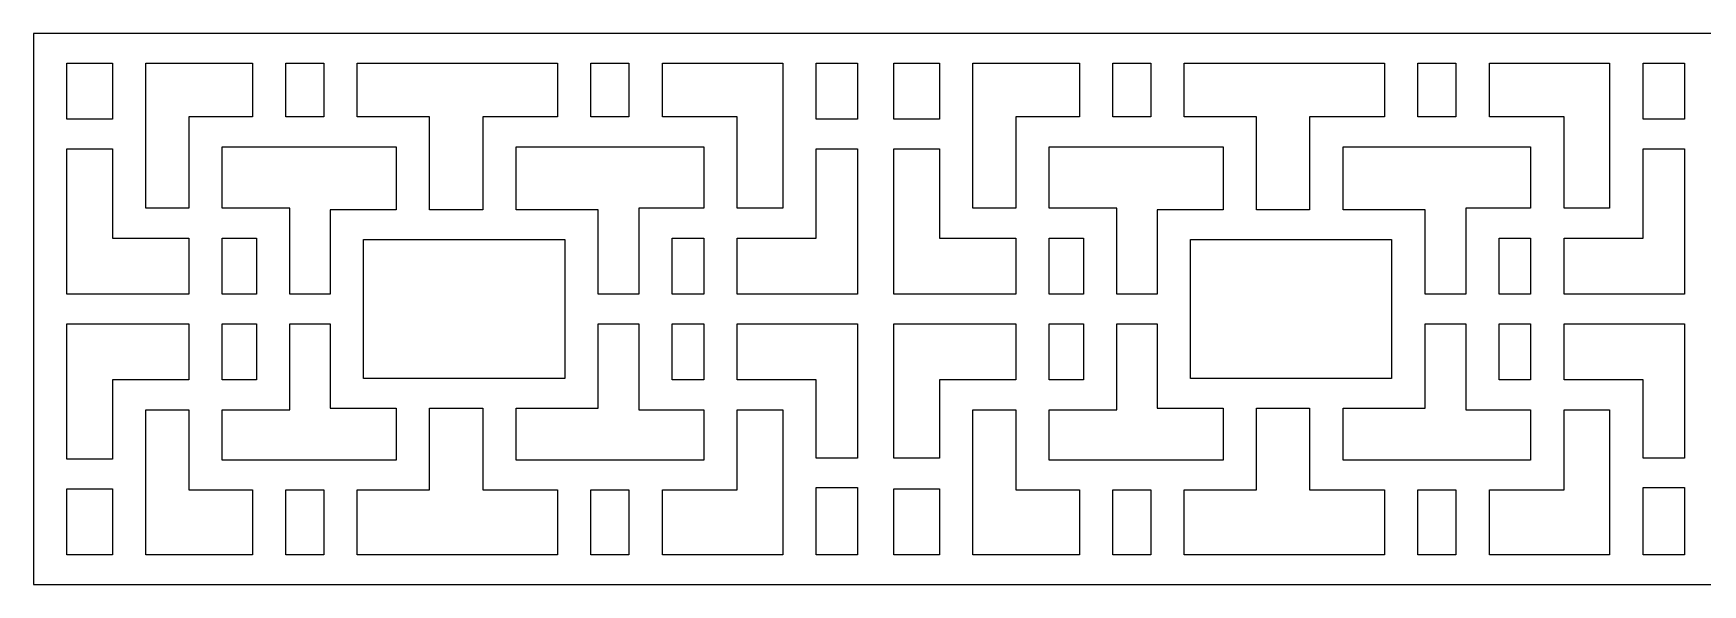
# Model space of a CAD drawing. Header units: centimetres. Extents: x -18.4 to 11.6, y 15.2 to 20.2.
# Drawn here: x -18.45 to -3.44, y 15.22 to 20.17 of the extents above; entities that cross this region are included whole.
import ezdxf

# ---------------------------------------------------------------- set-up
doc = ezdxf.new("R2010")
doc.units = ezdxf.units.CM
doc.header["$MEASUREMENT"] = 0
doc.layers.add('layer 1', color=7, linetype='Continuous')

msp = doc.modelspace()

# ---------------------------------------------------------------- linework, layer by layer
at = {"layer": 'layer 1', "color": 242}
for points, knots in [([(-18.44769, 15.21621), (-18.44769, 15.21621), (-18.44769, 20.16658), (-18.44769, 20.16658), (-18.44769, 20.16658), (-18.44769, 20.16658), (-11.0124, 20.16658), (-11.0124, 20.16658), (-11.0124, 20.16658), (-11.0124, 20.16658), (-10.74386, 20.16658), (-10.74386, 20.16658), (-10.74386, 20.16658), (-10.74386, 20.16658), (-3.57711, 20.16658), (-3.57711, 20.16658), (-3.57711, 20.16658), (-3.57711, 20.16658), (-3.30857, 20.16658), (-3.30857, 20.16658), (-3.30857, 20.16658), (-3.30857, 20.16658), (3.85819, 20.16658), (3.85819, 20.16658), (3.85819, 20.16658), (3.85819, 20.16658), (4.12673, 20.16658), (4.12673, 20.16658), (4.12673, 20.16658), (4.12673, 20.16658), (11.56202, 20.16658), (11.56202, 20.16658), (11.56202, 20.16658), (11.56202, 20.16658), (11.56202, 15.21621), (11.56202, 15.21621), (11.56202, 15.21621), (11.56202, 15.21621), (4.12673, 15.21621), (4.12673, 15.21621), (4.12673, 15.21621), (4.12673, 15.21621), (3.85819, 15.21621), (3.85819, 15.21621), (3.85819, 15.21621), (3.85819, 15.21621), (-3.30857, 15.21621), (-3.30857, 15.21621), (-3.30857, 15.21621), (-3.30857, 15.21621), (-3.57711, 15.21621), (-3.57711, 15.21621), (-3.57711, 15.21621), (-3.57711, 15.21621), (-10.74386, 15.21621), (-10.74386, 15.21621), (-10.74386, 15.21621), (-10.74386, 15.21621), (-11.0124, 15.21621), (-11.0124, 15.21621), (-11.0124, 15.21621), (-11.0124, 15.21621), (-18.44769, 15.21621), (-18.44769, 15.21621)], [0, 0, 0, 0, 0.05882353, 0.05882353, 0.05882353, 0.05882353, 0.11764706, 0.11764706, 0.11764706, 0.11764706, 0.17647059, 0.17647059, 0.17647059, 0.17647059, 0.23529412, 0.23529412, 0.23529412, 0.23529412, 0.29411765, 0.29411765, 0.29411765, 0.29411765, 0.35294118, 0.35294118, 0.35294118, 0.35294118, 0.41176471, 0.41176471, 0.41176471, 0.41176471, 0.47058824, 0.47058824, 0.47058824, 0.47058824, 0.52941176, 0.52941176, 0.52941176, 0.52941176, 0.58823529, 0.58823529, 0.58823529, 0.58823529, 0.64705882, 0.64705882, 0.64705882, 0.64705882, 0.70588235, 0.70588235, 0.70588235, 0.70588235, 0.76470588, 0.76470588, 0.76470588, 0.76470588, 0.82352941, 0.82352941, 0.82352941, 0.82352941, 0.88235294, 0.88235294, 0.88235294, 0.88235294, 1, 1, 1, 1]), ([(-18.14715, 19.39782), (-18.14715, 19.39782), (-17.73623, 19.39782), (-17.73623, 19.39782), (-17.73623, 19.39782), (-17.73623, 19.39782), (-17.73623, 19.89891), (-17.73623, 19.89891), (-17.73623, 19.89891), (-17.73623, 19.89891), (-18.14715, 19.89891), (-18.14715, 19.89891), (-18.14715, 19.89891), (-18.14715, 19.89891), (-18.14715, 19.39782), (-18.14715, 19.39782)], [0, 0, 0, 0, 0.2, 0.2, 0.2, 0.2, 0.4, 0.4, 0.4, 0.4, 0.6, 0.6, 0.6, 0.6, 1, 1, 1, 1]), ([(-17.43569, 19.89891), (-17.43569, 19.89891), (-17.43569, 18.5963), (-17.43569, 18.5963), (-17.43569, 18.5963), (-17.43569, 18.5963), (-17.04988, 18.5963), (-17.04988, 18.5963), (-17.04988, 18.5963), (-17.04988, 18.5963), (-17.04988, 19.41673), (-17.04988, 19.41673), (-17.04988, 19.41673), (-17.04988, 19.41673), (-16.47789, 19.41673), (-16.47789, 19.41673), (-16.47789, 19.41673), (-16.47789, 19.41673), (-16.47789, 19.89891), (-16.47789, 19.89891), (-16.47789, 19.89891), (-16.47789, 19.89891), (-17.43569, 19.89891), (-17.43569, 19.89891)], [0, 0, 0, 0, 0.14285714, 0.14285714, 0.14285714, 0.14285714, 0.28571429, 0.28571429, 0.28571429, 0.28571429, 0.42857143, 0.42857143, 0.42857143, 0.42857143, 0.57142857, 0.57142857, 0.57142857, 0.57142857, 0.71428571, 0.71428571, 0.71428571, 0.71428571, 1, 1, 1, 1]), ([(-16.17736, 19.89891), (-16.17736, 19.89891), (-16.17736, 19.41673), (-16.17736, 19.41673), (-16.17736, 19.41673), (-16.17736, 19.41673), (-15.83589, 19.41673), (-15.83589, 19.41673), (-15.83589, 19.41673), (-15.83589, 19.41673), (-15.83589, 19.89891), (-15.83589, 19.89891), (-15.83589, 19.89891), (-15.83589, 19.89891), (-16.17736, 19.89891), (-16.17736, 19.89891)], [0, 0, 0, 0, 0.2, 0.2, 0.2, 0.2, 0.4, 0.4, 0.4, 0.4, 0.6, 0.6, 0.6, 0.6, 1, 1, 1, 1]), ([(-15.53535, 19.89891), (-15.53535, 19.89891), (-15.53535, 19.41673), (-15.53535, 19.41673), (-15.53535, 19.41673), (-15.53535, 19.41673), (-14.88551, 19.41673), (-14.88551, 19.41673), (-14.88551, 19.41673), (-14.88551, 19.41673), (-14.88551, 18.58227), (-14.88551, 18.58227), (-14.88551, 18.58227), (-14.88551, 18.58227), (-14.40775, 18.58227), (-14.40775, 18.58227), (-14.40775, 18.58227), (-14.40775, 18.58227), (-14.40775, 19.41673), (-14.40775, 19.41673), (-14.40775, 19.41673), (-14.40775, 19.41673), (-13.73477, 19.41673), (-13.73477, 19.41673), (-13.73477, 19.41673), (-13.73477, 19.41673), (-13.73477, 19.89891), (-13.73477, 19.89891), (-13.73477, 19.89891), (-13.73477, 19.89891), (-15.53535, 19.89891), (-15.53535, 19.89891)], [0, 0, 0, 0, 0.11111111, 0.11111111, 0.11111111, 0.11111111, 0.22222222, 0.22222222, 0.22222222, 0.22222222, 0.33333333, 0.33333333, 0.33333333, 0.33333333, 0.44444444, 0.44444444, 0.44444444, 0.44444444, 0.55555556, 0.55555556, 0.55555556, 0.55555556, 0.66666667, 0.66666667, 0.66666667, 0.66666667, 0.77777778, 0.77777778, 0.77777778, 0.77777778, 1, 1, 1, 1]), ([(-13.43423, 19.89891), (-13.43423, 19.89891), (-13.43423, 19.41673), (-13.43423, 19.41673), (-13.43423, 19.41673), (-13.43423, 19.41673), (-13.09276, 19.41673), (-13.09276, 19.41673), (-13.09276, 19.41673), (-13.09276, 19.41673), (-13.09276, 19.89891), (-13.09276, 19.89891), (-13.09276, 19.89891), (-13.09276, 19.89891), (-13.43423, 19.89891), (-13.43423, 19.89891)], [0, 0, 0, 0, 0.2, 0.2, 0.2, 0.2, 0.4, 0.4, 0.4, 0.4, 0.6, 0.6, 0.6, 0.6, 1, 1, 1, 1]), ([(-12.79223, 19.89891), (-12.79223, 19.89891), (-12.79223, 19.41673), (-12.79223, 19.41673), (-12.79223, 19.41673), (-12.79223, 19.41673), (-12.12049, 19.41673), (-12.12049, 19.41673), (-12.12049, 19.41673), (-12.12049, 19.41673), (-12.12049, 18.5963), (-12.12049, 18.5963), (-12.12049, 18.5963), (-12.12049, 18.5963), (-11.71039, 18.5963), (-11.71039, 18.5963), (-11.71039, 18.5963), (-11.71039, 18.5963), (-11.71039, 19.89891), (-11.71039, 19.89891), (-11.71039, 19.89891), (-11.71039, 19.89891), (-12.79223, 19.89891), (-12.79223, 19.89891)], [0, 0, 0, 0, 0.14285714, 0.14285714, 0.14285714, 0.14285714, 0.28571429, 0.28571429, 0.28571429, 0.28571429, 0.42857143, 0.42857143, 0.42857143, 0.42857143, 0.57142857, 0.57142857, 0.57142857, 0.57142857, 0.71428571, 0.71428571, 0.71428571, 0.71428571, 1, 1, 1, 1]), ([(-11.40985, 19.39552), (-11.40985, 19.39552), (-11.03727, 19.39552), (-11.03727, 19.39552), (-11.03727, 19.39552), (-11.03727, 19.39552), (-11.03727, 19.89891), (-11.03727, 19.89891), (-11.03727, 19.89891), (-11.03727, 19.89891), (-11.40985, 19.89891), (-11.40985, 19.89891), (-11.40985, 19.89891), (-11.40985, 19.89891), (-11.40985, 19.39552), (-11.40985, 19.39552)], [0, 0, 0, 0, 0.2, 0.2, 0.2, 0.2, 0.4, 0.4, 0.4, 0.4, 0.6, 0.6, 0.6, 0.6, 1, 1, 1, 1]), ([(-10.71186, 19.39782), (-10.71186, 19.39782), (-10.30093, 19.39782), (-10.30093, 19.39782), (-10.30093, 19.39782), (-10.30093, 19.39782), (-10.30093, 19.89891), (-10.30093, 19.89891), (-10.30093, 19.89891), (-10.30093, 19.89891), (-10.71186, 19.89891), (-10.71186, 19.89891), (-10.71186, 19.89891), (-10.71186, 19.89891), (-10.71186, 19.39782), (-10.71186, 19.39782)], [0, 0, 0, 0, 0.2, 0.2, 0.2, 0.2, 0.4, 0.4, 0.4, 0.4, 0.6, 0.6, 0.6, 0.6, 1, 1, 1, 1]), ([(-10.0004, 19.89891), (-10.0004, 19.89891), (-10.0004, 18.5963), (-10.0004, 18.5963), (-10.0004, 18.5963), (-10.0004, 18.5963), (-9.61459, 18.5963), (-9.61459, 18.5963), (-9.61459, 18.5963), (-9.61459, 18.5963), (-9.61459, 19.41673), (-9.61459, 19.41673), (-9.61459, 19.41673), (-9.61459, 19.41673), (-9.0426, 19.41673), (-9.0426, 19.41673), (-9.0426, 19.41673), (-9.0426, 19.41673), (-9.0426, 19.89891), (-9.0426, 19.89891), (-9.0426, 19.89891), (-9.0426, 19.89891), (-10.0004, 19.89891), (-10.0004, 19.89891)], [0, 0, 0, 0, 0.14285714, 0.14285714, 0.14285714, 0.14285714, 0.28571429, 0.28571429, 0.28571429, 0.28571429, 0.42857143, 0.42857143, 0.42857143, 0.42857143, 0.57142857, 0.57142857, 0.57142857, 0.57142857, 0.71428571, 0.71428571, 0.71428571, 0.71428571, 1, 1, 1, 1]), ([(-8.74207, 19.89891), (-8.74207, 19.89891), (-8.74207, 19.41673), (-8.74207, 19.41673), (-8.74207, 19.41673), (-8.74207, 19.41673), (-8.4006, 19.41673), (-8.4006, 19.41673), (-8.4006, 19.41673), (-8.4006, 19.41673), (-8.4006, 19.89891), (-8.4006, 19.89891), (-8.4006, 19.89891), (-8.4006, 19.89891), (-8.74207, 19.89891), (-8.74207, 19.89891)], [0, 0, 0, 0, 0.2, 0.2, 0.2, 0.2, 0.4, 0.4, 0.4, 0.4, 0.6, 0.6, 0.6, 0.6, 1, 1, 1, 1]), ([(-8.10006, 19.89891), (-8.10006, 19.89891), (-8.10006, 19.41673), (-8.10006, 19.41673), (-8.10006, 19.41673), (-8.10006, 19.41673), (-7.45022, 19.41673), (-7.45022, 19.41673), (-7.45022, 19.41673), (-7.45022, 19.41673), (-7.45022, 18.58227), (-7.45022, 18.58227), (-7.45022, 18.58227), (-7.45022, 18.58227), (-6.97246, 18.58227), (-6.97246, 18.58227), (-6.97246, 18.58227), (-6.97246, 18.58227), (-6.97246, 19.41673), (-6.97246, 19.41673), (-6.97246, 19.41673), (-6.97246, 19.41673), (-6.29948, 19.41673), (-6.29948, 19.41673), (-6.29948, 19.41673), (-6.29948, 19.41673), (-6.29948, 19.89891), (-6.29948, 19.89891), (-6.29948, 19.89891), (-6.29948, 19.89891), (-8.10006, 19.89891), (-8.10006, 19.89891)], [0, 0, 0, 0, 0.11111111, 0.11111111, 0.11111111, 0.11111111, 0.22222222, 0.22222222, 0.22222222, 0.22222222, 0.33333333, 0.33333333, 0.33333333, 0.33333333, 0.44444444, 0.44444444, 0.44444444, 0.44444444, 0.55555556, 0.55555556, 0.55555556, 0.55555556, 0.66666667, 0.66666667, 0.66666667, 0.66666667, 0.77777778, 0.77777778, 0.77777778, 0.77777778, 1, 1, 1, 1]), ([(-5.99894, 19.89891), (-5.99894, 19.89891), (-5.99894, 19.41673), (-5.99894, 19.41673), (-5.99894, 19.41673), (-5.99894, 19.41673), (-5.65747, 19.41673), (-5.65747, 19.41673), (-5.65747, 19.41673), (-5.65747, 19.41673), (-5.65747, 19.89891), (-5.65747, 19.89891), (-5.65747, 19.89891), (-5.65747, 19.89891), (-5.99894, 19.89891), (-5.99894, 19.89891)], [0, 0, 0, 0, 0.2, 0.2, 0.2, 0.2, 0.4, 0.4, 0.4, 0.4, 0.6, 0.6, 0.6, 0.6, 1, 1, 1, 1]), ([(-5.35694, 19.89891), (-5.35694, 19.89891), (-5.35694, 19.41673), (-5.35694, 19.41673), (-5.35694, 19.41673), (-5.35694, 19.41673), (-4.6852, 19.41673), (-4.6852, 19.41673), (-4.6852, 19.41673), (-4.6852, 19.41673), (-4.6852, 18.5963), (-4.6852, 18.5963), (-4.6852, 18.5963), (-4.6852, 18.5963), (-4.27509, 18.5963), (-4.27509, 18.5963), (-4.27509, 18.5963), (-4.27509, 18.5963), (-4.27509, 19.89891), (-4.27509, 19.89891), (-4.27509, 19.89891), (-4.27509, 19.89891), (-5.35694, 19.89891), (-5.35694, 19.89891)], [0, 0, 0, 0, 0.14285714, 0.14285714, 0.14285714, 0.14285714, 0.28571429, 0.28571429, 0.28571429, 0.28571429, 0.42857143, 0.42857143, 0.42857143, 0.42857143, 0.57142857, 0.57142857, 0.57142857, 0.57142857, 0.71428571, 0.71428571, 0.71428571, 0.71428571, 1, 1, 1, 1]), ([(-3.97456, 19.39552), (-3.97456, 19.39552), (-3.60198, 19.39552), (-3.60198, 19.39552), (-3.60198, 19.39552), (-3.60198, 19.39552), (-3.60198, 19.89891), (-3.60198, 19.89891), (-3.60198, 19.89891), (-3.60198, 19.89891), (-3.97456, 19.89891), (-3.97456, 19.89891), (-3.97456, 19.89891), (-3.97456, 19.89891), (-3.97456, 19.39552), (-3.97456, 19.39552)], [0, 0, 0, 0, 0.2, 0.2, 0.2, 0.2, 0.4, 0.4, 0.4, 0.4, 0.6, 0.6, 0.6, 0.6, 1, 1, 1, 1]), ([(-18.14715, 17.82522), (-18.14715, 17.82522), (-17.04988, 17.82522), (-17.04988, 17.82522), (-17.04988, 17.82522), (-17.04988, 17.82522), (-17.04988, 18.32863), (-17.04988, 18.32863), (-17.04988, 18.32863), (-17.04988, 18.32863), (-17.73623, 18.32863), (-17.73623, 18.32863), (-17.73623, 18.32863), (-17.73623, 18.32863), (-17.73623, 19.13015), (-17.73623, 19.13015), (-17.73623, 19.13015), (-17.73623, 19.13015), (-18.14715, 19.13015), (-18.14715, 19.13015), (-18.14715, 19.13015), (-18.14715, 19.13015), (-18.14715, 17.82522), (-18.14715, 17.82522)], [0, 0, 0, 0, 0.14285714, 0.14285714, 0.14285714, 0.14285714, 0.28571429, 0.28571429, 0.28571429, 0.28571429, 0.42857143, 0.42857143, 0.42857143, 0.42857143, 0.57142857, 0.57142857, 0.57142857, 0.57142857, 0.71428571, 0.71428571, 0.71428571, 0.71428571, 1, 1, 1, 1]), ([(-16.74934, 18.5963), (-16.74934, 18.5963), (-16.1411, 18.5963), (-16.1411, 18.5963), (-16.1411, 18.5963), (-16.1411, 18.5963), (-16.1411, 17.82522), (-16.1411, 17.82522), (-16.1411, 17.82522), (-16.1411, 17.82522), (-15.78001, 17.82522), (-15.78001, 17.82522), (-15.78001, 17.82522), (-15.78001, 17.82522), (-15.78001, 18.58227), (-15.78001, 18.58227), (-15.78001, 18.58227), (-15.78001, 18.58227), (-15.18605, 18.58227), (-15.18605, 18.58227), (-15.18605, 18.58227), (-15.18605, 18.58227), (-15.18605, 19.14906), (-15.18605, 19.14906), (-15.18605, 19.14906), (-15.18605, 19.14906), (-16.74934, 19.14906), (-16.74934, 19.14906), (-16.74934, 19.14906), (-16.74934, 19.14906), (-16.74934, 18.5963), (-16.74934, 18.5963)], [0, 0, 0, 0, 0.11111111, 0.11111111, 0.11111111, 0.11111111, 0.22222222, 0.22222222, 0.22222222, 0.22222222, 0.33333333, 0.33333333, 0.33333333, 0.33333333, 0.44444444, 0.44444444, 0.44444444, 0.44444444, 0.55555556, 0.55555556, 0.55555556, 0.55555556, 0.66666667, 0.66666667, 0.66666667, 0.66666667, 0.77777778, 0.77777778, 0.77777778, 0.77777778, 1, 1, 1, 1]), ([(-13.36987, 17.82522), (-13.36987, 17.82522), (-13.00498, 17.82522), (-13.00498, 17.82522), (-13.00498, 17.82522), (-13.00498, 17.82522), (-13.00498, 18.5963), (-13.00498, 18.5963), (-13.00498, 18.5963), (-13.00498, 18.5963), (-12.42103, 18.5963), (-12.42103, 18.5963), (-12.42103, 18.5963), (-12.42103, 18.5963), (-12.42103, 19.14906), (-12.42103, 19.14906), (-12.42103, 19.14906), (-12.42103, 19.14906), (-14.10721, 19.14906), (-14.10721, 19.14906), (-14.10721, 19.14906), (-14.10721, 19.14906), (-14.10721, 18.58227), (-14.10721, 18.58227), (-14.10721, 18.58227), (-14.10721, 18.58227), (-13.36987, 18.58227), (-13.36987, 18.58227), (-13.36987, 18.58227), (-13.36987, 18.58227), (-13.36987, 17.82522), (-13.36987, 17.82522)], [0, 0, 0, 0, 0.11111111, 0.11111111, 0.11111111, 0.11111111, 0.22222222, 0.22222222, 0.22222222, 0.22222222, 0.33333333, 0.33333333, 0.33333333, 0.33333333, 0.44444444, 0.44444444, 0.44444444, 0.44444444, 0.55555556, 0.55555556, 0.55555556, 0.55555556, 0.66666667, 0.66666667, 0.66666667, 0.66666667, 0.77777778, 0.77777778, 0.77777778, 0.77777778, 1, 1, 1, 1]), ([(-11.03727, 19.12998), (-11.03727, 19.12998), (-11.40985, 19.12998), (-11.40985, 19.12998), (-11.40985, 19.12998), (-11.40985, 19.12998), (-11.40985, 18.32863), (-11.40985, 18.32863), (-11.40985, 18.32863), (-11.40985, 18.32863), (-12.12049, 18.32863), (-12.12049, 18.32863), (-12.12049, 18.32863), (-12.12049, 18.32863), (-12.12049, 17.82522), (-12.12049, 17.82522), (-12.12049, 17.82522), (-12.12049, 17.82522), (-11.15612, 17.82522), (-11.15612, 17.82522), (-11.15612, 17.82522), (-11.15612, 17.82522), (-11.03727, 17.82522), (-11.03727, 17.82522), (-11.03727, 17.82522), (-11.03727, 17.82522), (-11.03727, 19.12998), (-11.03727, 19.12998)], [0, 0, 0, 0, 0.125, 0.125, 0.125, 0.125, 0.25, 0.25, 0.25, 0.25, 0.375, 0.375, 0.375, 0.375, 0.5, 0.5, 0.5, 0.5, 0.625, 0.625, 0.625, 0.625, 0.75, 0.75, 0.75, 0.75, 1, 1, 1, 1]), ([(-10.30093, 19.12998), (-10.30093, 19.12998), (-10.71186, 19.12998), (-10.71186, 19.12998), (-10.71186, 19.12998), (-10.71186, 19.12998), (-10.71186, 17.82522), (-10.71186, 17.82522), (-10.71186, 17.82522), (-10.71186, 17.82522), (-9.61459, 17.82522), (-9.61459, 17.82522), (-9.61459, 17.82522), (-9.61459, 17.82522), (-9.61459, 18.32863), (-9.61459, 18.32863), (-9.61459, 18.32863), (-9.61459, 18.32863), (-10.30093, 18.32863), (-10.30093, 18.32863), (-10.30093, 18.32863), (-10.30093, 18.32863), (-10.30093, 19.12998), (-10.30093, 19.12998)], [0, 0, 0, 0, 0.14285714, 0.14285714, 0.14285714, 0.14285714, 0.28571429, 0.28571429, 0.28571429, 0.28571429, 0.42857143, 0.42857143, 0.42857143, 0.42857143, 0.57142857, 0.57142857, 0.57142857, 0.57142857, 0.71428571, 0.71428571, 0.71428571, 0.71428571, 1, 1, 1, 1]), ([(-9.31405, 18.5963), (-9.31405, 18.5963), (-8.70581, 18.5963), (-8.70581, 18.5963), (-8.70581, 18.5963), (-8.70581, 18.5963), (-8.70581, 17.82522), (-8.70581, 17.82522), (-8.70581, 17.82522), (-8.70581, 17.82522), (-8.34472, 17.82522), (-8.34472, 17.82522), (-8.34472, 17.82522), (-8.34472, 17.82522), (-8.34472, 18.58227), (-8.34472, 18.58227), (-8.34472, 18.58227), (-8.34472, 18.58227), (-7.75076, 18.58227), (-7.75076, 18.58227), (-7.75076, 18.58227), (-7.75076, 18.58227), (-7.75076, 19.14906), (-7.75076, 19.14906), (-7.75076, 19.14906), (-7.75076, 19.14906), (-9.31405, 19.14906), (-9.31405, 19.14906), (-9.31405, 19.14906), (-9.31405, 19.14906), (-9.31405, 18.5963), (-9.31405, 18.5963)], [0, 0, 0, 0, 0.11111111, 0.11111111, 0.11111111, 0.11111111, 0.22222222, 0.22222222, 0.22222222, 0.22222222, 0.33333333, 0.33333333, 0.33333333, 0.33333333, 0.44444444, 0.44444444, 0.44444444, 0.44444444, 0.55555556, 0.55555556, 0.55555556, 0.55555556, 0.66666667, 0.66666667, 0.66666667, 0.66666667, 0.77777778, 0.77777778, 0.77777778, 0.77777778, 1, 1, 1, 1]), ([(-5.93458, 17.82522), (-5.93458, 17.82522), (-5.56968, 17.82522), (-5.56968, 17.82522), (-5.56968, 17.82522), (-5.56968, 17.82522), (-5.56968, 18.5963), (-5.56968, 18.5963), (-5.56968, 18.5963), (-5.56968, 18.5963), (-4.98574, 18.5963), (-4.98574, 18.5963), (-4.98574, 18.5963), (-4.98574, 18.5963), (-4.98574, 19.14906), (-4.98574, 19.14906), (-4.98574, 19.14906), (-4.98574, 19.14906), (-6.67192, 19.14906), (-6.67192, 19.14906), (-6.67192, 19.14906), (-6.67192, 19.14906), (-6.67192, 18.58227), (-6.67192, 18.58227), (-6.67192, 18.58227), (-6.67192, 18.58227), (-5.93458, 18.58227), (-5.93458, 18.58227), (-5.93458, 18.58227), (-5.93458, 18.58227), (-5.93458, 17.82522), (-5.93458, 17.82522)], [0, 0, 0, 0, 0.11111111, 0.11111111, 0.11111111, 0.11111111, 0.22222222, 0.22222222, 0.22222222, 0.22222222, 0.33333333, 0.33333333, 0.33333333, 0.33333333, 0.44444444, 0.44444444, 0.44444444, 0.44444444, 0.55555556, 0.55555556, 0.55555556, 0.55555556, 0.66666667, 0.66666667, 0.66666667, 0.66666667, 0.77777778, 0.77777778, 0.77777778, 0.77777778, 1, 1, 1, 1]), ([(-3.60198, 19.12998), (-3.60198, 19.12998), (-3.97456, 19.12998), (-3.97456, 19.12998), (-3.97456, 19.12998), (-3.97456, 19.12998), (-3.97456, 18.32863), (-3.97456, 18.32863), (-3.97456, 18.32863), (-3.97456, 18.32863), (-4.6852, 18.32863), (-4.6852, 18.32863), (-4.6852, 18.32863), (-4.6852, 18.32863), (-4.6852, 17.82522), (-4.6852, 17.82522), (-4.6852, 17.82522), (-4.6852, 17.82522), (-3.72083, 17.82522), (-3.72083, 17.82522), (-3.72083, 17.82522), (-3.72083, 17.82522), (-3.60198, 17.82522), (-3.60198, 17.82522), (-3.60198, 17.82522), (-3.60198, 17.82522), (-3.60198, 19.12998), (-3.60198, 19.12998)], [0, 0, 0, 0, 0.125, 0.125, 0.125, 0.125, 0.25, 0.25, 0.25, 0.25, 0.375, 0.375, 0.375, 0.375, 0.5, 0.5, 0.5, 0.5, 0.625, 0.625, 0.625, 0.625, 0.75, 0.75, 0.75, 0.75, 1, 1, 1, 1]), ([(-16.74934, 17.82522), (-16.74934, 17.82522), (-16.44164, 17.82522), (-16.44164, 17.82522), (-16.44164, 17.82522), (-16.44164, 17.82522), (-16.44164, 18.32863), (-16.44164, 18.32863), (-16.44164, 18.32863), (-16.44164, 18.32863), (-16.74934, 18.32863), (-16.74934, 18.32863), (-16.74934, 18.32863), (-16.74934, 18.32863), (-16.74934, 17.82522), (-16.74934, 17.82522)], [0, 0, 0, 0, 0.2, 0.2, 0.2, 0.2, 0.4, 0.4, 0.4, 0.4, 0.6, 0.6, 0.6, 0.6, 1, 1, 1, 1]), ([(-13.67041, 17.0682), (-13.67041, 17.0682), (-13.67041, 18.31459), (-13.67041, 18.31459), (-13.67041, 18.31459), (-13.67041, 18.31459), (-15.47948, 18.31459), (-15.47948, 18.31459), (-15.47948, 18.31459), (-15.47948, 18.31459), (-15.47948, 17.0682), (-15.47948, 17.0682), (-15.47948, 17.0682), (-15.47948, 17.0682), (-13.67041, 17.0682), (-13.67041, 17.0682)], [0, 0, 0, 0, 0.2, 0.2, 0.2, 0.2, 0.4, 0.4, 0.4, 0.4, 0.6, 0.6, 0.6, 0.6, 1, 1, 1, 1]), ([(-12.70444, 17.82522), (-12.70444, 17.82522), (-12.42103, 17.82522), (-12.42103, 17.82522), (-12.42103, 17.82522), (-12.42103, 17.82522), (-12.42103, 18.32863), (-12.42103, 18.32863), (-12.42103, 18.32863), (-12.42103, 18.32863), (-12.70444, 18.32863), (-12.70444, 18.32863), (-12.70444, 18.32863), (-12.70444, 18.32863), (-12.70444, 17.82522), (-12.70444, 17.82522)], [0, 0, 0, 0, 0.2, 0.2, 0.2, 0.2, 0.4, 0.4, 0.4, 0.4, 0.6, 0.6, 0.6, 0.6, 1, 1, 1, 1]), ([(-9.31405, 17.82522), (-9.31405, 17.82522), (-9.00634, 17.82522), (-9.00634, 17.82522), (-9.00634, 17.82522), (-9.00634, 17.82522), (-9.00634, 18.32863), (-9.00634, 18.32863), (-9.00634, 18.32863), (-9.00634, 18.32863), (-9.31405, 18.32863), (-9.31405, 18.32863), (-9.31405, 18.32863), (-9.31405, 18.32863), (-9.31405, 17.82522), (-9.31405, 17.82522)], [0, 0, 0, 0, 0.2, 0.2, 0.2, 0.2, 0.4, 0.4, 0.4, 0.4, 0.6, 0.6, 0.6, 0.6, 1, 1, 1, 1]), ([(-6.23512, 17.0682), (-6.23512, 17.0682), (-6.23512, 18.31459), (-6.23512, 18.31459), (-6.23512, 18.31459), (-6.23512, 18.31459), (-8.04419, 18.31459), (-8.04419, 18.31459), (-8.04419, 18.31459), (-8.04419, 18.31459), (-8.04419, 17.0682), (-8.04419, 17.0682), (-8.04419, 17.0682), (-8.04419, 17.0682), (-6.23512, 17.0682), (-6.23512, 17.0682)], [0, 0, 0, 0, 0.2, 0.2, 0.2, 0.2, 0.4, 0.4, 0.4, 0.4, 0.6, 0.6, 0.6, 0.6, 1, 1, 1, 1]), ([(-5.26914, 17.82522), (-5.26914, 17.82522), (-4.98574, 17.82522), (-4.98574, 17.82522), (-4.98574, 17.82522), (-4.98574, 17.82522), (-4.98574, 18.32863), (-4.98574, 18.32863), (-4.98574, 18.32863), (-4.98574, 18.32863), (-5.26914, 18.32863), (-5.26914, 18.32863), (-5.26914, 18.32863), (-5.26914, 18.32863), (-5.26914, 17.82522), (-5.26914, 17.82522)], [0, 0, 0, 0, 0.2, 0.2, 0.2, 0.2, 0.4, 0.4, 0.4, 0.4, 0.6, 0.6, 0.6, 0.6, 1, 1, 1, 1]), ([(-18.14715, 16.3439), (-18.14715, 16.3439), (-17.73623, 16.3439), (-17.73623, 16.3439), (-17.73623, 16.3439), (-17.73623, 16.3439), (-17.73623, 17.05416), (-17.73623, 17.05416), (-17.73623, 17.05416), (-17.73623, 17.05416), (-17.04988, 17.05416), (-17.04988, 17.05416), (-17.04988, 17.05416), (-17.04988, 17.05416), (-17.04988, 17.55755), (-17.04988, 17.55755), (-17.04988, 17.55755), (-17.04988, 17.55755), (-18.14715, 17.55755), (-18.14715, 17.55755), (-18.14715, 17.55755), (-18.14715, 17.55755), (-18.14715, 16.3439), (-18.14715, 16.3439)], [0, 0, 0, 0, 0.14285714, 0.14285714, 0.14285714, 0.14285714, 0.28571429, 0.28571429, 0.28571429, 0.28571429, 0.42857143, 0.42857143, 0.42857143, 0.42857143, 0.57142857, 0.57142857, 0.57142857, 0.57142857, 0.71428571, 0.71428571, 0.71428571, 0.71428571, 1, 1, 1, 1]), ([(-16.74934, 17.05416), (-16.74934, 17.05416), (-16.44164, 17.05416), (-16.44164, 17.05416), (-16.44164, 17.05416), (-16.44164, 17.05416), (-16.44164, 17.55755), (-16.44164, 17.55755), (-16.44164, 17.55755), (-16.44164, 17.55755), (-16.74934, 17.55755), (-16.74934, 17.55755), (-16.74934, 17.55755), (-16.74934, 17.55755), (-16.74934, 17.05416), (-16.74934, 17.05416)], [0, 0, 0, 0, 0.2, 0.2, 0.2, 0.2, 0.4, 0.4, 0.4, 0.4, 0.6, 0.6, 0.6, 0.6, 1, 1, 1, 1]), ([(-15.18605, 16.80052), (-15.18605, 16.80052), (-15.78001, 16.80052), (-15.78001, 16.80052), (-15.78001, 16.80052), (-15.78001, 16.80052), (-15.78001, 17.55755), (-15.78001, 17.55755), (-15.78001, 17.55755), (-15.78001, 17.55755), (-16.1411, 17.55755), (-16.1411, 17.55755), (-16.1411, 17.55755), (-16.1411, 17.55755), (-16.1411, 16.78649), (-16.1411, 16.78649), (-16.1411, 16.78649), (-16.1411, 16.78649), (-16.74934, 16.78649), (-16.74934, 16.78649), (-16.74934, 16.78649), (-16.74934, 16.78649), (-16.74934, 16.33387), (-16.74934, 16.33387), (-16.74934, 16.33387), (-16.74934, 16.33387), (-15.18605, 16.33387), (-15.18605, 16.33387), (-15.18605, 16.33387), (-15.18605, 16.33387), (-15.18605, 16.80052), (-15.18605, 16.80052)], [0, 0, 0, 0, 0.11111111, 0.11111111, 0.11111111, 0.11111111, 0.22222222, 0.22222222, 0.22222222, 0.22222222, 0.33333333, 0.33333333, 0.33333333, 0.33333333, 0.44444444, 0.44444444, 0.44444444, 0.44444444, 0.55555556, 0.55555556, 0.55555556, 0.55555556, 0.66666667, 0.66666667, 0.66666667, 0.66666667, 0.77777778, 0.77777778, 0.77777778, 0.77777778, 1, 1, 1, 1]), ([(-13.00498, 17.55755), (-13.00498, 17.55755), (-13.36987, 17.55755), (-13.36987, 17.55755), (-13.36987, 17.55755), (-13.36987, 17.55755), (-13.36987, 16.80052), (-13.36987, 16.80052), (-13.36987, 16.80052), (-13.36987, 16.80052), (-14.10721, 16.80052), (-14.10721, 16.80052), (-14.10721, 16.80052), (-14.10721, 16.80052), (-14.10721, 16.33387), (-14.10721, 16.33387), (-14.10721, 16.33387), (-14.10721, 16.33387), (-12.42103, 16.33387), (-12.42103, 16.33387), (-12.42103, 16.33387), (-12.42103, 16.33387), (-12.42103, 16.78649), (-12.42103, 16.78649), (-12.42103, 16.78649), (-12.42103, 16.78649), (-13.00498, 16.78649), (-13.00498, 16.78649), (-13.00498, 16.78649), (-13.00498, 16.78649), (-13.00498, 17.55755), (-13.00498, 17.55755)], [0, 0, 0, 0, 0.11111111, 0.11111111, 0.11111111, 0.11111111, 0.22222222, 0.22222222, 0.22222222, 0.22222222, 0.33333333, 0.33333333, 0.33333333, 0.33333333, 0.44444444, 0.44444444, 0.44444444, 0.44444444, 0.55555556, 0.55555556, 0.55555556, 0.55555556, 0.66666667, 0.66666667, 0.66666667, 0.66666667, 0.77777778, 0.77777778, 0.77777778, 0.77777778, 1, 1, 1, 1]), ([(-12.42103, 17.55755), (-12.42103, 17.55755), (-12.70444, 17.55755), (-12.70444, 17.55755), (-12.70444, 17.55755), (-12.70444, 17.55755), (-12.70444, 17.05416), (-12.70444, 17.05416), (-12.70444, 17.05416), (-12.70444, 17.05416), (-12.42103, 17.05416), (-12.42103, 17.05416), (-12.42103, 17.05416), (-12.42103, 17.05416), (-12.42103, 17.55755), (-12.42103, 17.55755)], [0, 0, 0, 0, 0.2, 0.2, 0.2, 0.2, 0.4, 0.4, 0.4, 0.4, 0.6, 0.6, 0.6, 0.6, 1, 1, 1, 1]), ([(-11.40985, 16.35281), (-11.40985, 16.35281), (-11.03727, 16.35281), (-11.03727, 16.35281), (-11.03727, 16.35281), (-11.03727, 16.35281), (-11.03727, 17.55755), (-11.03727, 17.55755), (-11.03727, 17.55755), (-11.03727, 17.55755), (-11.15612, 17.55755), (-11.15612, 17.55755), (-11.15612, 17.55755), (-11.15612, 17.55755), (-12.12049, 17.55755), (-12.12049, 17.55755), (-12.12049, 17.55755), (-12.12049, 17.55755), (-12.12049, 17.05416), (-12.12049, 17.05416), (-12.12049, 17.05416), (-12.12049, 17.05416), (-11.40985, 17.05416), (-11.40985, 17.05416), (-11.40985, 17.05416), (-11.40985, 17.05416), (-11.40985, 16.35281), (-11.40985, 16.35281)], [0, 0, 0, 0, 0.125, 0.125, 0.125, 0.125, 0.25, 0.25, 0.25, 0.25, 0.375, 0.375, 0.375, 0.375, 0.5, 0.5, 0.5, 0.5, 0.625, 0.625, 0.625, 0.625, 0.75, 0.75, 0.75, 0.75, 1, 1, 1, 1]), ([(-10.71186, 16.35281), (-10.71186, 16.35281), (-10.30093, 16.35281), (-10.30093, 16.35281), (-10.30093, 16.35281), (-10.30093, 16.35281), (-10.30093, 17.05416), (-10.30093, 17.05416), (-10.30093, 17.05416), (-10.30093, 17.05416), (-9.61459, 17.05416), (-9.61459, 17.05416), (-9.61459, 17.05416), (-9.61459, 17.05416), (-9.61459, 17.55755), (-9.61459, 17.55755), (-9.61459, 17.55755), (-9.61459, 17.55755), (-10.71186, 17.55755), (-10.71186, 17.55755), (-10.71186, 17.55755), (-10.71186, 17.55755), (-10.71186, 16.35281), (-10.71186, 16.35281)], [0, 0, 0, 0, 0.14285714, 0.14285714, 0.14285714, 0.14285714, 0.28571429, 0.28571429, 0.28571429, 0.28571429, 0.42857143, 0.42857143, 0.42857143, 0.42857143, 0.57142857, 0.57142857, 0.57142857, 0.57142857, 0.71428571, 0.71428571, 0.71428571, 0.71428571, 1, 1, 1, 1]), ([(-9.31405, 17.05416), (-9.31405, 17.05416), (-9.00634, 17.05416), (-9.00634, 17.05416), (-9.00634, 17.05416), (-9.00634, 17.05416), (-9.00634, 17.55755), (-9.00634, 17.55755), (-9.00634, 17.55755), (-9.00634, 17.55755), (-9.31405, 17.55755), (-9.31405, 17.55755), (-9.31405, 17.55755), (-9.31405, 17.55755), (-9.31405, 17.05416), (-9.31405, 17.05416)], [0, 0, 0, 0, 0.2, 0.2, 0.2, 0.2, 0.4, 0.4, 0.4, 0.4, 0.6, 0.6, 0.6, 0.6, 1, 1, 1, 1]), ([(-7.75076, 16.80052), (-7.75076, 16.80052), (-8.34472, 16.80052), (-8.34472, 16.80052), (-8.34472, 16.80052), (-8.34472, 16.80052), (-8.34472, 17.55755), (-8.34472, 17.55755), (-8.34472, 17.55755), (-8.34472, 17.55755), (-8.70581, 17.55755), (-8.70581, 17.55755), (-8.70581, 17.55755), (-8.70581, 17.55755), (-8.70581, 16.78649), (-8.70581, 16.78649), (-8.70581, 16.78649), (-8.70581, 16.78649), (-9.31405, 16.78649), (-9.31405, 16.78649), (-9.31405, 16.78649), (-9.31405, 16.78649), (-9.31405, 16.33387), (-9.31405, 16.33387), (-9.31405, 16.33387), (-9.31405, 16.33387), (-7.75076, 16.33387), (-7.75076, 16.33387), (-7.75076, 16.33387), (-7.75076, 16.33387), (-7.75076, 16.80052), (-7.75076, 16.80052)], [0, 0, 0, 0, 0.11111111, 0.11111111, 0.11111111, 0.11111111, 0.22222222, 0.22222222, 0.22222222, 0.22222222, 0.33333333, 0.33333333, 0.33333333, 0.33333333, 0.44444444, 0.44444444, 0.44444444, 0.44444444, 0.55555556, 0.55555556, 0.55555556, 0.55555556, 0.66666667, 0.66666667, 0.66666667, 0.66666667, 0.77777778, 0.77777778, 0.77777778, 0.77777778, 1, 1, 1, 1]), ([(-5.56968, 17.55755), (-5.56968, 17.55755), (-5.93458, 17.55755), (-5.93458, 17.55755), (-5.93458, 17.55755), (-5.93458, 17.55755), (-5.93458, 16.80052), (-5.93458, 16.80052), (-5.93458, 16.80052), (-5.93458, 16.80052), (-6.67192, 16.80052), (-6.67192, 16.80052), (-6.67192, 16.80052), (-6.67192, 16.80052), (-6.67192, 16.33387), (-6.67192, 16.33387), (-6.67192, 16.33387), (-6.67192, 16.33387), (-4.98574, 16.33387), (-4.98574, 16.33387), (-4.98574, 16.33387), (-4.98574, 16.33387), (-4.98574, 16.78649), (-4.98574, 16.78649), (-4.98574, 16.78649), (-4.98574, 16.78649), (-5.56968, 16.78649), (-5.56968, 16.78649), (-5.56968, 16.78649), (-5.56968, 16.78649), (-5.56968, 17.55755), (-5.56968, 17.55755)], [0, 0, 0, 0, 0.11111111, 0.11111111, 0.11111111, 0.11111111, 0.22222222, 0.22222222, 0.22222222, 0.22222222, 0.33333333, 0.33333333, 0.33333333, 0.33333333, 0.44444444, 0.44444444, 0.44444444, 0.44444444, 0.55555556, 0.55555556, 0.55555556, 0.55555556, 0.66666667, 0.66666667, 0.66666667, 0.66666667, 0.77777778, 0.77777778, 0.77777778, 0.77777778, 1, 1, 1, 1]), ([(-4.98574, 17.55755), (-4.98574, 17.55755), (-5.26914, 17.55755), (-5.26914, 17.55755), (-5.26914, 17.55755), (-5.26914, 17.55755), (-5.26914, 17.05416), (-5.26914, 17.05416), (-5.26914, 17.05416), (-5.26914, 17.05416), (-4.98574, 17.05416), (-4.98574, 17.05416), (-4.98574, 17.05416), (-4.98574, 17.05416), (-4.98574, 17.55755), (-4.98574, 17.55755)], [0, 0, 0, 0, 0.2, 0.2, 0.2, 0.2, 0.4, 0.4, 0.4, 0.4, 0.6, 0.6, 0.6, 0.6, 1, 1, 1, 1]), ([(-3.97456, 16.35281), (-3.97456, 16.35281), (-3.60198, 16.35281), (-3.60198, 16.35281), (-3.60198, 16.35281), (-3.60198, 16.35281), (-3.60198, 17.55755), (-3.60198, 17.55755), (-3.60198, 17.55755), (-3.60198, 17.55755), (-3.72083, 17.55755), (-3.72083, 17.55755), (-3.72083, 17.55755), (-3.72083, 17.55755), (-4.6852, 17.55755), (-4.6852, 17.55755), (-4.6852, 17.55755), (-4.6852, 17.55755), (-4.6852, 17.05416), (-4.6852, 17.05416), (-4.6852, 17.05416), (-4.6852, 17.05416), (-3.97456, 17.05416), (-3.97456, 17.05416), (-3.97456, 17.05416), (-3.97456, 17.05416), (-3.97456, 16.35281), (-3.97456, 16.35281)], [0, 0, 0, 0, 0.125, 0.125, 0.125, 0.125, 0.25, 0.25, 0.25, 0.25, 0.375, 0.375, 0.375, 0.375, 0.5, 0.5, 0.5, 0.5, 0.625, 0.625, 0.625, 0.625, 0.75, 0.75, 0.75, 0.75, 1, 1, 1, 1]), ([(-16.47789, 15.48388), (-16.47789, 15.48388), (-16.47789, 16.0662), (-16.47789, 16.0662), (-16.47789, 16.0662), (-16.47789, 16.0662), (-17.04988, 16.0662), (-17.04988, 16.0662), (-17.04988, 16.0662), (-17.04988, 16.0662), (-17.04988, 16.78649), (-17.04988, 16.78649), (-17.04988, 16.78649), (-17.04988, 16.78649), (-17.43569, 16.78649), (-17.43569, 16.78649), (-17.43569, 16.78649), (-17.43569, 16.78649), (-17.43569, 15.48388), (-17.43569, 15.48388), (-17.43569, 15.48388), (-17.43569, 15.48388), (-16.47789, 15.48388), (-16.47789, 15.48388)], [0, 0, 0, 0, 0.14285714, 0.14285714, 0.14285714, 0.14285714, 0.28571429, 0.28571429, 0.28571429, 0.28571429, 0.42857143, 0.42857143, 0.42857143, 0.42857143, 0.57142857, 0.57142857, 0.57142857, 0.57142857, 0.71428571, 0.71428571, 0.71428571, 0.71428571, 1, 1, 1, 1]), ([(-13.73477, 15.48388), (-13.73477, 15.48388), (-13.73477, 16.0662), (-13.73477, 16.0662), (-13.73477, 16.0662), (-13.73477, 16.0662), (-14.40775, 16.0662), (-14.40775, 16.0662), (-14.40775, 16.0662), (-14.40775, 16.0662), (-14.40775, 16.80052), (-14.40775, 16.80052), (-14.40775, 16.80052), (-14.40775, 16.80052), (-14.88551, 16.80052), (-14.88551, 16.80052), (-14.88551, 16.80052), (-14.88551, 16.80052), (-14.88551, 16.0662), (-14.88551, 16.0662), (-14.88551, 16.0662), (-14.88551, 16.0662), (-15.53535, 16.0662), (-15.53535, 16.0662), (-15.53535, 16.0662), (-15.53535, 16.0662), (-15.53535, 15.48388), (-15.53535, 15.48388), (-15.53535, 15.48388), (-15.53535, 15.48388), (-13.73477, 15.48388), (-13.73477, 15.48388)], [0, 0, 0, 0, 0.11111111, 0.11111111, 0.11111111, 0.11111111, 0.22222222, 0.22222222, 0.22222222, 0.22222222, 0.33333333, 0.33333333, 0.33333333, 0.33333333, 0.44444444, 0.44444444, 0.44444444, 0.44444444, 0.55555556, 0.55555556, 0.55555556, 0.55555556, 0.66666667, 0.66666667, 0.66666667, 0.66666667, 0.77777778, 0.77777778, 0.77777778, 0.77777778, 1, 1, 1, 1]), ([(-11.71039, 15.48388), (-11.71039, 15.48388), (-11.71039, 16.78649), (-11.71039, 16.78649), (-11.71039, 16.78649), (-11.71039, 16.78649), (-12.12049, 16.78649), (-12.12049, 16.78649), (-12.12049, 16.78649), (-12.12049, 16.78649), (-12.12049, 16.0662), (-12.12049, 16.0662), (-12.12049, 16.0662), (-12.12049, 16.0662), (-12.79223, 16.0662), (-12.79223, 16.0662), (-12.79223, 16.0662), (-12.79223, 16.0662), (-12.79223, 15.48388), (-12.79223, 15.48388), (-12.79223, 15.48388), (-12.79223, 15.48388), (-11.71039, 15.48388), (-11.71039, 15.48388)], [0, 0, 0, 0, 0.14285714, 0.14285714, 0.14285714, 0.14285714, 0.28571429, 0.28571429, 0.28571429, 0.28571429, 0.42857143, 0.42857143, 0.42857143, 0.42857143, 0.57142857, 0.57142857, 0.57142857, 0.57142857, 0.71428571, 0.71428571, 0.71428571, 0.71428571, 1, 1, 1, 1]), ([(-9.0426, 15.48388), (-9.0426, 15.48388), (-9.0426, 16.0662), (-9.0426, 16.0662), (-9.0426, 16.0662), (-9.0426, 16.0662), (-9.61459, 16.0662), (-9.61459, 16.0662), (-9.61459, 16.0662), (-9.61459, 16.0662), (-9.61459, 16.78649), (-9.61459, 16.78649), (-9.61459, 16.78649), (-9.61459, 16.78649), (-10.0004, 16.78649), (-10.0004, 16.78649), (-10.0004, 16.78649), (-10.0004, 16.78649), (-10.0004, 15.48388), (-10.0004, 15.48388), (-10.0004, 15.48388), (-10.0004, 15.48388), (-9.0426, 15.48388), (-9.0426, 15.48388)], [0, 0, 0, 0, 0.14285714, 0.14285714, 0.14285714, 0.14285714, 0.28571429, 0.28571429, 0.28571429, 0.28571429, 0.42857143, 0.42857143, 0.42857143, 0.42857143, 0.57142857, 0.57142857, 0.57142857, 0.57142857, 0.71428571, 0.71428571, 0.71428571, 0.71428571, 1, 1, 1, 1]), ([(-6.29948, 15.48388), (-6.29948, 15.48388), (-6.29948, 16.0662), (-6.29948, 16.0662), (-6.29948, 16.0662), (-6.29948, 16.0662), (-6.97246, 16.0662), (-6.97246, 16.0662), (-6.97246, 16.0662), (-6.97246, 16.0662), (-6.97246, 16.80052), (-6.97246, 16.80052), (-6.97246, 16.80052), (-6.97246, 16.80052), (-7.45022, 16.80052), (-7.45022, 16.80052), (-7.45022, 16.80052), (-7.45022, 16.80052), (-7.45022, 16.0662), (-7.45022, 16.0662), (-7.45022, 16.0662), (-7.45022, 16.0662), (-8.10006, 16.0662), (-8.10006, 16.0662), (-8.10006, 16.0662), (-8.10006, 16.0662), (-8.10006, 15.48388), (-8.10006, 15.48388), (-8.10006, 15.48388), (-8.10006, 15.48388), (-6.29948, 15.48388), (-6.29948, 15.48388)], [0, 0, 0, 0, 0.11111111, 0.11111111, 0.11111111, 0.11111111, 0.22222222, 0.22222222, 0.22222222, 0.22222222, 0.33333333, 0.33333333, 0.33333333, 0.33333333, 0.44444444, 0.44444444, 0.44444444, 0.44444444, 0.55555556, 0.55555556, 0.55555556, 0.55555556, 0.66666667, 0.66666667, 0.66666667, 0.66666667, 0.77777778, 0.77777778, 0.77777778, 0.77777778, 1, 1, 1, 1]), ([(-4.27509, 15.48388), (-4.27509, 15.48388), (-4.27509, 16.78649), (-4.27509, 16.78649), (-4.27509, 16.78649), (-4.27509, 16.78649), (-4.6852, 16.78649), (-4.6852, 16.78649), (-4.6852, 16.78649), (-4.6852, 16.78649), (-4.6852, 16.0662), (-4.6852, 16.0662), (-4.6852, 16.0662), (-4.6852, 16.0662), (-5.35694, 16.0662), (-5.35694, 16.0662), (-5.35694, 16.0662), (-5.35694, 16.0662), (-5.35694, 15.48388), (-5.35694, 15.48388), (-5.35694, 15.48388), (-5.35694, 15.48388), (-4.27509, 15.48388), (-4.27509, 15.48388)], [0, 0, 0, 0, 0.14285714, 0.14285714, 0.14285714, 0.14285714, 0.28571429, 0.28571429, 0.28571429, 0.28571429, 0.42857143, 0.42857143, 0.42857143, 0.42857143, 0.57142857, 0.57142857, 0.57142857, 0.57142857, 0.71428571, 0.71428571, 0.71428571, 0.71428571, 1, 1, 1, 1]), ([(-17.73623, 15.48388), (-17.73623, 15.48388), (-17.73623, 16.07623), (-17.73623, 16.07623), (-17.73623, 16.07623), (-17.73623, 16.07623), (-18.14715, 16.07623), (-18.14715, 16.07623), (-18.14715, 16.07623), (-18.14715, 16.07623), (-18.14715, 15.48388), (-18.14715, 15.48388), (-18.14715, 15.48388), (-18.14715, 15.48388), (-17.73623, 15.48388), (-17.73623, 15.48388)], [0, 0, 0, 0, 0.2, 0.2, 0.2, 0.2, 0.4, 0.4, 0.4, 0.4, 0.6, 0.6, 0.6, 0.6, 1, 1, 1, 1]), ([(-15.83589, 15.48388), (-15.83589, 15.48388), (-15.83589, 16.0662), (-15.83589, 16.0662), (-15.83589, 16.0662), (-15.83589, 16.0662), (-16.17736, 16.0662), (-16.17736, 16.0662), (-16.17736, 16.0662), (-16.17736, 16.0662), (-16.17736, 15.48388), (-16.17736, 15.48388), (-16.17736, 15.48388), (-16.17736, 15.48388), (-15.83589, 15.48388), (-15.83589, 15.48388)], [0, 0, 0, 0, 0.2, 0.2, 0.2, 0.2, 0.4, 0.4, 0.4, 0.4, 0.6, 0.6, 0.6, 0.6, 1, 1, 1, 1]), ([(-13.09276, 15.48388), (-13.09276, 15.48388), (-13.09276, 16.0662), (-13.09276, 16.0662), (-13.09276, 16.0662), (-13.09276, 16.0662), (-13.43423, 16.0662), (-13.43423, 16.0662), (-13.43423, 16.0662), (-13.43423, 16.0662), (-13.43423, 15.48388), (-13.43423, 15.48388), (-13.43423, 15.48388), (-13.43423, 15.48388), (-13.09276, 15.48388), (-13.09276, 15.48388)], [0, 0, 0, 0, 0.2, 0.2, 0.2, 0.2, 0.4, 0.4, 0.4, 0.4, 0.6, 0.6, 0.6, 0.6, 1, 1, 1, 1]), ([(-11.03727, 16.08726), (-11.03727, 16.08726), (-11.40985, 16.08726), (-11.40985, 16.08726), (-11.40985, 16.08726), (-11.40985, 16.08726), (-11.40985, 15.48388), (-11.40985, 15.48388), (-11.40985, 15.48388), (-11.40985, 15.48388), (-11.03727, 15.48388), (-11.03727, 15.48388), (-11.03727, 15.48388), (-11.03727, 15.48388), (-11.03727, 16.08726), (-11.03727, 16.08726)], [0, 0, 0, 0, 0.2, 0.2, 0.2, 0.2, 0.4, 0.4, 0.4, 0.4, 0.6, 0.6, 0.6, 0.6, 1, 1, 1, 1]), ([(-10.30093, 15.48388), (-10.30093, 15.48388), (-10.30093, 16.07623), (-10.30093, 16.07623), (-10.30093, 16.07623), (-10.30093, 16.07623), (-10.71186, 16.07623), (-10.71186, 16.07623), (-10.71186, 16.07623), (-10.71186, 16.07623), (-10.71186, 15.48388), (-10.71186, 15.48388), (-10.71186, 15.48388), (-10.71186, 15.48388), (-10.30093, 15.48388), (-10.30093, 15.48388)], [0, 0, 0, 0, 0.2, 0.2, 0.2, 0.2, 0.4, 0.4, 0.4, 0.4, 0.6, 0.6, 0.6, 0.6, 1, 1, 1, 1]), ([(-8.4006, 15.48388), (-8.4006, 15.48388), (-8.4006, 16.0662), (-8.4006, 16.0662), (-8.4006, 16.0662), (-8.4006, 16.0662), (-8.74207, 16.0662), (-8.74207, 16.0662), (-8.74207, 16.0662), (-8.74207, 16.0662), (-8.74207, 15.48388), (-8.74207, 15.48388), (-8.74207, 15.48388), (-8.74207, 15.48388), (-8.4006, 15.48388), (-8.4006, 15.48388)], [0, 0, 0, 0, 0.2, 0.2, 0.2, 0.2, 0.4, 0.4, 0.4, 0.4, 0.6, 0.6, 0.6, 0.6, 1, 1, 1, 1]), ([(-5.65747, 15.48388), (-5.65747, 15.48388), (-5.65747, 16.0662), (-5.65747, 16.0662), (-5.65747, 16.0662), (-5.65747, 16.0662), (-5.99894, 16.0662), (-5.99894, 16.0662), (-5.99894, 16.0662), (-5.99894, 16.0662), (-5.99894, 15.48388), (-5.99894, 15.48388), (-5.99894, 15.48388), (-5.99894, 15.48388), (-5.65747, 15.48388), (-5.65747, 15.48388)], [0, 0, 0, 0, 0.2, 0.2, 0.2, 0.2, 0.4, 0.4, 0.4, 0.4, 0.6, 0.6, 0.6, 0.6, 1, 1, 1, 1]), ([(-3.60198, 16.08726), (-3.60198, 16.08726), (-3.97456, 16.08726), (-3.97456, 16.08726), (-3.97456, 16.08726), (-3.97456, 16.08726), (-3.97456, 15.48388), (-3.97456, 15.48388), (-3.97456, 15.48388), (-3.97456, 15.48388), (-3.60198, 15.48388), (-3.60198, 15.48388), (-3.60198, 15.48388), (-3.60198, 15.48388), (-3.60198, 16.08726), (-3.60198, 16.08726)], [0, 0, 0, 0, 0.2, 0.2, 0.2, 0.2, 0.4, 0.4, 0.4, 0.4, 0.6, 0.6, 0.6, 0.6, 1, 1, 1, 1])]:
    msp.add_open_spline(points, degree=3, knots=knots, dxfattribs=at)

doc.saveas('drawing.dxf')
